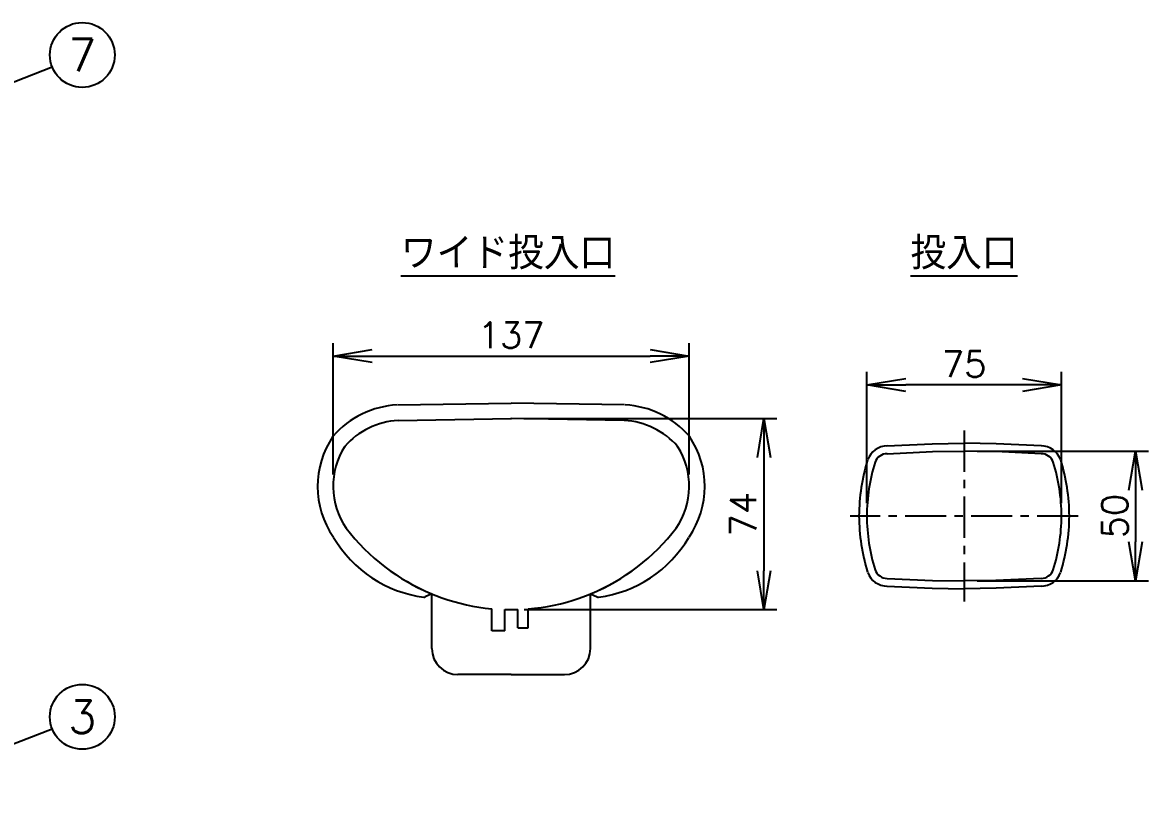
# Model space of a CAD drawing. Extents: x 115 to 2025, y 0 to 1377.
# Drawn here: x 531.8 to 965.2, y 665.8 to 963.1 of the extents above; entities that cross this region are included whole.
import ezdxf
from ezdxf.enums import TextEntityAlignment as Align

# ---------------------------------------------------------------- set-up
doc = ezdxf.new("R2010")
doc.units = 0
doc.header["$LTSCALE"] = 0.5
doc.header["$MEASUREMENT"] = 0
doc.header["$PDMODE"] = 3
doc.header["$PDSIZE"] = 2.5
doc.linetypes.add('CENTER', pattern=[50.8, 31.75, -6.35, 6.35, -6.35])
doc.layers.get('0').update_dxf_attribs({"linetype": 'CONTINUOUS'})
doc.layers.get('Defpoints').update_dxf_attribs({"linetype": 'CONTINUOUS'})
for name, color, linetype in [('DANMEN', 7, 'CONTINUOUS'), ('SIYOU', 7, 'CONTINUOUS'), ('SUNPOU', 7, 'CONTINUOUS')]:
    doc.layers.add(name, color=color, linetype=linetype)
doc.styles.get("Standard").update_dxf_attribs({"font": 'romans.shx', "bigfont": 'extfont.shx'})
doc.dimstyles.get("Standard").update_dxf_attribs({"dimscale": 5, "dimtxt": 2, "dimasz": 3, "dimexe": 1, "dimexo": 1, "dimgap": 0.6, "dimtad": 3, "dimdec": 0, "dimzin": 0, "dimdsep": 46, "dimtxsty": 'STANDARD', "dimblk": 'OPEN', "dimcen": 1.5, "dimadec": 0, "dimazin": 0, "dimtfac": 1, "dimtdec": 0, "dimtmove": 0, "dimatfit": 0, "dimldrblk": 'OPEN', "dimfxl": 1, "dimtolj": 1, "dimtzin": 0, "dimarcsym": 0})

# ---------------------------------------------------------------- blocks, each defined once
blk = doc.blocks.new('_OPEN')
at = {"color": 0, "linetype": 'ByBlock'}
for p, q in [((-1, 0.167), (0, 0)), ((0, 0), (-1, -0.167)), ((0, 0), (-1, 0))]:
    blk.add_line(p, q, dxfattribs=at)
blk = doc.blocks.new('*D19')
at = {"layer": 'Defpoints', "color": 0}
for p in [(788.45, 834.67), (651.37, 784.04), (788.45, 784.04)]:
    blk.add_point(p, dxfattribs=at)
at = {"layer": 'SUNPOU', "color": 0, "lineweight": -2}
for p, q in [((651.37, 789.04), (651.37, 839.67)), ((788.45, 789.04), (788.45, 839.67)), ((666.37, 834.67), (773.45, 834.67))]:
    blk.add_line(p, q, dxfattribs=at)
at = {"layer": 'SUNPOU', "color": 0, "lineweight": -2, "xscale": 15, "yscale": 15, "zscale": 15, "rotation": 180}
blk.add_blockref('_OPEN', (651.37, 834.67), dxfattribs=at)
at = {"layer": 'SUNPOU', "color": 0, "lineweight": -2, "xscale": 15, "yscale": 15, "zscale": 15}
blk.add_blockref('_OPEN', (788.45, 834.67), dxfattribs=at)
at = {"layer": 'SUNPOU', "color": 0, "insert": (719.91, 842.67), "char_height": 10, "attachment_point": 5}
blk.add_mtext('\\A1;137', dxfattribs=at)
blk = doc.blocks.new('*D18')
at = {"layer": 'Defpoints', "color": 0}
for p in [(719.83, 810.55), (719.91, 737.02), (817.19, 737.02)]:
    blk.add_point(p, dxfattribs=at)
at = {"layer": 'SUNPOU', "color": 0, "lineweight": -2}
for p, q in [((724.83, 810.55), (822.19, 810.55)), ((817.19, 795.55), (817.19, 752.02)), ((724.91, 737.02), (822.19, 737.02))]:
    blk.add_line(p, q, dxfattribs=at)
at = {"layer": 'SUNPOU', "color": 0, "lineweight": -2, "xscale": 15, "yscale": 15, "zscale": 15}
for p, rotation in [((817.19, 810.55), 90), ((817.19, 737.02), 270)]:
    blk.add_blockref('_OPEN', p, dxfattribs=dict(at, rotation=rotation))
at = {"layer": 'SUNPOU', "color": 0, "insert": (809.19, 773.78), "char_height": 10, "attachment_point": 5, "rotation": 90}
blk.add_mtext('\\A1;74', dxfattribs=at)
blk = doc.blocks.new('*D17')
at = {"layer": 'Defpoints', "color": 0}
for p in [(856.8, 823.57), (856.8, 773.06), (931.8, 773.06)]:
    blk.add_point(p, dxfattribs=at)
at = {"layer": 'SUNPOU', "color": 0, "lineweight": -2}
for p, q in [((856.8, 778.06), (856.8, 828.57)), ((931.8, 778.06), (931.8, 828.57)), ((916.8, 823.57), (871.8, 823.57))]:
    blk.add_line(p, q, dxfattribs=at)
at = {"layer": 'SUNPOU', "color": 0, "lineweight": -2, "xscale": 15, "yscale": 15, "zscale": 15, "rotation": 180}
blk.add_blockref('_OPEN', (856.8, 823.57), dxfattribs=at)
at = {"layer": 'SUNPOU', "color": 0, "lineweight": -2, "xscale": 15, "yscale": 15, "zscale": 15}
blk.add_blockref('_OPEN', (931.8, 823.57), dxfattribs=at)
at = {"layer": 'SUNPOU', "color": 0, "insert": (894.3, 831.57), "char_height": 10, "attachment_point": 5}
blk.add_mtext('\\A1;75', dxfattribs=at)
blk = doc.blocks.new('*D16')
at = {"layer": 'Defpoints', "color": 0}
for p in [(894.3, 798.06), (894.3, 748.06), (960.25, 748.06)]:
    blk.add_point(p, dxfattribs=at)
at = {"layer": 'SUNPOU', "color": 0, "lineweight": -2}
for p, q in [((899.3, 798.06), (965.25, 798.06)), ((960.25, 783.06), (960.25, 763.06)), ((899.3, 748.06), (965.25, 748.06))]:
    blk.add_line(p, q, dxfattribs=at)
at = {"layer": 'SUNPOU', "color": 0, "lineweight": -2, "xscale": 15, "yscale": 15, "zscale": 15}
for p, rotation in [((960.25, 798.06), 90), ((960.25, 748.06), 270)]:
    blk.add_blockref('_OPEN', p, dxfattribs=dict(at, rotation=rotation))
at = {"layer": 'SUNPOU', "color": 0, "insert": (952.25, 773.06), "char_height": 10, "attachment_point": 5, "rotation": 90}
blk.add_mtext('\\A1;50', dxfattribs=at)

msp = doc.modelspace()

# ---------------------------------------------------------------- linework, layer by layer
at = {"color": 2}
for p, q in [((676.28, 815.87), (719.9, 816.55)), ((763.54, 815.87), (719.93, 816.55)), ((676.38, 809.87), (719.99, 810.55)), ((719.91, 810.55), (719.83, 810.55)), ((763.44, 809.87), (719.83, 810.55)), ((719.91, 810.55), (719.99, 810.55)), ((689.41, 743.06), (686.86, 741.91)), ((689.41, 722.02), (689.41, 743.06)), ((750.41, 722.02), (750.41, 743.06)), ((750.41, 743.06), (752.96, 741.91)), ((712.41, 728.86), (712.41, 737.37)), ((717.41, 728.86), (717.41, 737.06)), ((722.41, 730.06), (722.41, 737.06)), ((726.41, 730.06), (726.41, 737.29)), ((717.41, 728.86), (712.41, 728.86)), ((722.41, 730.06), (726.41, 730.06)), ((719.91, 712.02), (699.41, 712.02)), ((719.91, 712.02), (740.41, 712.02))]:
    msp.add_line(p, q, dxfattribs=at)
for points in [[(864.55, 800.05), (881.98, 800.87), (894.25, 801.06)], [(864.69, 797.06), (882.07, 797.87), (894.3, 798.06)], [(923.91, 797.06), (906.53, 797.87), (894.3, 798.06)], [(924.05, 800.05), (906.62, 800.87), (894.35, 801.06)], [(864.55, 746.07), (881.98, 745.25), (894.25, 745.06)], [(864.69, 749.06), (882.07, 748.25), (894.3, 748.06)], [(923.91, 749.06), (906.53, 748.25), (894.3, 748.06)], [(924.05, 746.07), (906.62, 745.25), (894.35, 745.06)]]:
    msp.add_lwpolyline(points, dxfattribs=at)
for centre, radius, start, end in [((677.94, 780.58), 35.32, 93.0455, 138.9013), ((761.89, 780.58), 35.32, 41.0987, 86.9545), ((677.94, 780.58), 29.32, 93.0455, 138.9013), ((761.89, 780.58), 29.32, 41.0987, 86.9545), ((679.7, 784.49), 34.33, 145.768, 214.6309), ((760.12, 784.49), 34.33, 325.3691, 34.232), ((679.85, 784.54), 28.49, 147.469, 214.5525), ((759.97, 784.54), 28.49, 325.4475, 32.531), ((864.69, 792.06), 8, 90, 160.1579), ((923.91, 792.06), 8, 19.8421, 90), ((929.44, 772.49), 75.64, 162.9769, 179.5477), ((929.44, 772.49), 72.64, 162.9769, 179.5477), ((864.69, 792.06), 5, 90, 160.1579), ((923.91, 792.06), 5, 19.8421, 90), ((859.16, 772.49), 72.64, 0.4523, 17.0231), ((859.16, 772.49), 75.64, 0.4523, 17.0231), ((929.44, 773.63), 75.64, 180.4523, 197.0231), ((929.44, 773.63), 72.64, 180.4523, 197.0231), ((859.16, 773.63), 72.64, 342.9769, 359.5477), ((859.16, 773.63), 75.64, 342.9769, 359.5477), ((719.91, 817.02), 80, 217.4416, 247.5889), ((719.91, 817.02), 80, 292.4111, 322.5584), ((692.45, 788.86), 47.43, 210.4045, 262.5787), ((747.38, 788.86), 47.43, 277.4213, 329.5955), ((719.91, 817.02), 80, 236.3767, 264.6206), ((719.91, 817.02), 80, 274.6604, 303.6233), ((864.69, 754.06), 8, 199.8421, 270), ((864.69, 754.06), 5, 199.8421, 270), ((923.91, 754.06), 5, 270, 340.1579), ((923.91, 754.06), 8, 270, 340.1579), ((686.45, 742.82), 1, 262.5787, 294.3803), ((753.37, 742.82), 1, 245.6197, 277.4213), ((719.91, 817.02), 80, 268.2092, 270), ((719.91, 817.02), 80, 268.2092, 270), ((719.91, 817.02), 80, 270, 271.7908), ((719.91, 817.02), 80, 270, 271.7908), ((699.41, 722.02), 10, 180, 270), ((740.41, 722.02), 10, 270, 0)]:
    msp.add_arc(centre, radius, start, end, dxfattribs=at)
at = {"layer": 'DANMEN', "color": 2, "linetype": 'CENTER'}
for p, q in [((894.3, 805.99), (894.3, 740.12)), ((938.22, 773.05), (850.38, 773.05))]:
    msp.add_line(p, q, dxfattribs=at)
at = {"layer": 'SUNPOU'}
for centre in [(554.81, 950.58), (554.82, 695.73)]:
    msp.add_circle(centre, 12.5, dxfattribs=at)

# ---------------------------------------------------------------- texts
at = {"layer": 'SIYOU', "color": 1}
for s, p in [('%%Uワイド投入口', (718.72, 868.03)), ('%%U投入口', (894.23, 868.03))]:
    msp.add_text(s, height=12.5, dxfattribs=at).set_placement(p, align=Align.CENTER)
at = {"layer": 'SUNPOU'}
for s, p in [('7', (554.81, 950.58)), ('3', (554.82, 695.73))]:
    msp.add_text(s, height=12.5, dxfattribs=at).set_placement(p, align=Align.MIDDLE)

# ---------------------------------------------------------------- dimensions: what is measured, and where the dimension line sits
for base, p1, p2, picture, middle in [((788.45, 834.67), (651.37, 784.04), (788.45, 784.04), '*D19', (719.91, 842.67)), ((856.8, 823.57), (931.8, 773.06), (856.8, 773.06), '*D17', (894.3, 831.57))]:
    dim = msp.add_linear_dim(base=base, p1=p1, p2=p2, dimstyle='STANDARD', dxfattribs=at)
    dim.commit()
    dim.dimension.update_dxf_attribs({"geometry": picture, "text_midpoint": middle})
for base, p1, p2, angle, picture, middle in [((817.19, 737.02), (719.83, 810.55), (719.91, 737.02), 90, '*D18', (809.19, 773.78)), ((960.25, 748.06), (894.3, 798.06), (894.3, 748.06), 270, '*D16', (952.25, 773.06))]:
    dim = msp.add_linear_dim(base=base, p1=p1, p2=p2, angle=angle, dimstyle='STANDARD', dxfattribs=at)
    dim.commit()
    dim.dimension.update_dxf_attribs({"geometry": picture, "text_midpoint": middle})

# ---------------------------------------------------------------- leaders
for points in [[(373.15, 879.59), (543.17, 946.03)], [(373.15, 624.73), (543.17, 691.18)]]:
    msp.add_leader(points, dimstyle='STANDARD', override={"dimgap": 1, "dimtad": 0, "dimldrblk": 'DotSmall'}, dxfattribs=at)

doc.saveas('drawing.dxf')
